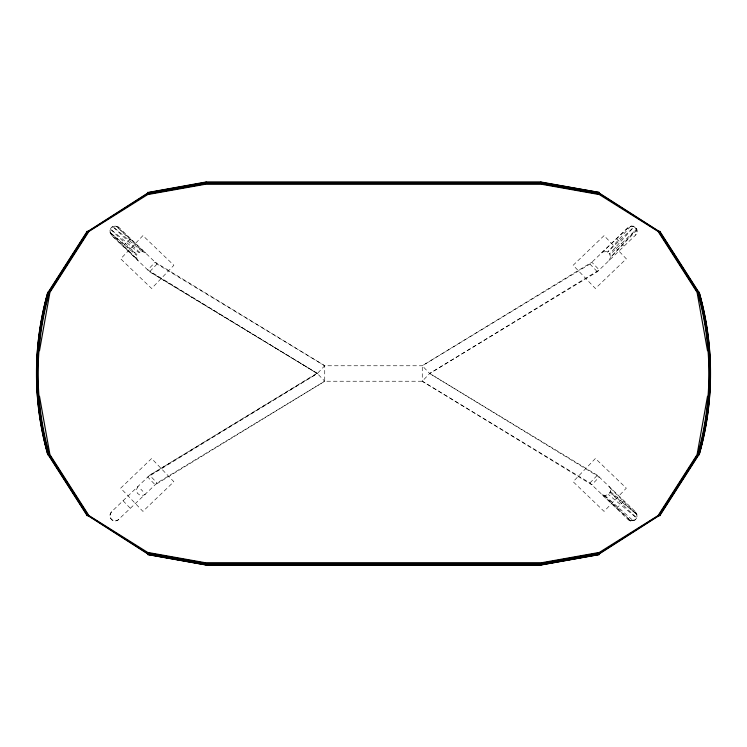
<?xml version="1.0" encoding="UTF-8"?>
<svg xmlns="http://www.w3.org/2000/svg" width="747" height="747" viewBox="0 0 747 747"><rect width="100%" height="100%" fill="white"/><g stroke="black" fill="none" stroke-linecap="round" stroke-linejoin="round"><path stroke-width="0.56" stroke-dasharray="3.73 2.8" d="M601.503 252.934L628.106 227.424L631.448 225.93L635.034 226.967L637.023 229.945L636.631 233.643L635.52 235.165L597.348 271.759L429.674 373.5L422.26 381.231L324.74 381.231L157.066 482.973L117.335 520.622L113.619 520.864L110.733 518.735L109.846 515.122L111.48 511.835L149.652 475.241L317.027 373.192L324.74 381.231L155.171 484.794L147.757 477.062L317.326 373.5L324.74 365.769L422.26 365.769L589.934 264.027L629.665 226.378L633.381 226.136L636.276 228.255L637.154 231.878L635.52 235.165M138.083 486.334L136.449 489.612L137.327 493.235L140.221 495.354L143.928 495.121L145.497 494.066M608.917 260.666L610.551 257.388L636.537 229.217L609.888 254.652M138.083 260.666L136.962 259.144L136.57 255.446L137.056 254.727L110.509 229.152L111.966 226.967L115.552 225.93L118.894 227.424L157.066 264.027L324.74 365.769L324.74 381.231M604.09 495.224L630.617 520.687L601.503 494.066L604.846 495.56L608.432 494.533L610.43 491.554L610.028 487.856L608.917 486.334M111.48 511.835L110.369 513.357L109.977 517.055L111.966 520.033L115.552 521.07L118.894 519.576M630.692 226.266L607.488 252.159L634.147 226.705L636.491 229.152M637.023 229.945L610.551 257.388L609.673 253.765L634.147 226.705M123.05 246.258L130.473 238.526M157.066 264.027L149.652 271.759L111.48 235.165L110.369 233.643L109.977 229.945L110.509 229.152L138.569 252.467L142.154 251.44L145.497 252.934L116.383 226.313L142.91 251.776M589.934 482.973L597.348 475.241L635.52 511.835L636.631 513.357L637.023 517.055L635.034 520.033L631.448 521.07L628.106 519.576L589.934 482.973L422.26 381.231L422.26 365.769L591.829 262.206L599.243 269.938L429.674 373.5L422.26 365.769M616.527 508.474L623.95 500.742M628.106 519.576L629.665 520.622L633.381 520.864L636.276 518.745L637.154 515.122L635.52 511.835M324.74 365.769L155.171 262.206L147.757 269.938L317.326 373.5L149.652 475.241L157.066 482.973M633.755 520.033L630.188 521.079L628.395 520.622M603.072 251.879L606.779 251.646L609.673 253.765M597.348 475.241L429.674 373.5L599.243 477.062L591.829 484.794L422.26 381.231M317.027 373.192L149.652 271.759L317.326 373.5M118.894 227.424L117.335 226.378L113.619 226.136L110.724 228.255L109.846 231.878L111.48 235.165L136.962 259.144L110.22 232.625L137.056 254.727M610.028 487.856L636.78 514.375L609.944 492.273L636.491 517.848L608.432 494.533M142.154 251.44L112.918 226.658L139.446 252.215M610.43 491.554L636.78 514.375M110.22 232.625L136.57 255.446M604.846 495.56L633.381 520.864M616.527 238.526L623.95 246.258M589.934 264.027L597.348 271.759M140.838 489.201L142.864 491.321M123.05 500.742L130.473 508.474M142.929 235.622L120.678 258.826L151.613 288.491L173.864 265.288L142.929 235.622M595.387 458.509L573.136 481.712L604.071 511.378L626.322 488.174L595.387 458.509M151.613 458.509L120.678 488.174L142.929 511.378L173.864 481.712L151.613 458.509M604.071 235.622L573.136 265.288L595.387 288.491L626.322 258.826L604.071 235.622"/><path stroke-width="1.12" d="M147.691 193.109L206.097 182.679L540.903 182.679L599.309 193.109L659.106 231.411L698.1 292.329A297.073 297.073 0 0 1 698.1 454.671L659.106 515.589L599.309 553.891L540.903 564.321L206.097 564.321L147.691 553.891L87.894 515.589L48.9 454.671A297.073 297.073 0 0 1 48.9 292.329L87.894 231.411L147.691 193.109L147.691 192.418L147.691 193.538L88.389 231.411L49.395 292.329A297.073 297.073 0 0 0 49.395 454.671L88.389 515.589L147.691 553.462L206.097 563.892L540.903 563.892L599.309 553.462L658.611 515.589L697.605 454.671A297.073 297.073 0 0 0 697.605 292.329L658.611 231.411L599.309 193.538L540.903 183.108L206.097 183.108L147.691 193.538M147.691 553.462L147.691 554.582L206.097 565.012L540.903 565.012L599.309 554.582L599.309 553.462M599.309 193.538L599.309 192.418L540.903 182.343L206.097 182.343L147.691 192.773M39.498 350.745L49.928 292.329L88.921 231.411L147.691 194.565L206.097 184.135L540.903 184.135L599.309 194.565L658.079 231.411L697.072 292.329L707.502 350.745M707.502 396.265L697.072 454.671L658.079 515.589L599.309 552.435L540.903 562.864L206.097 562.864L147.691 552.435L88.921 515.589L49.928 454.671L39.498 396.265M87.138 231.411L48.135 292.329A297.073 297.073 0 0 0 48.135 454.671L87.138 515.589M87.474 231.411L48.48 292.329A297.073 297.073 0 0 0 48.48 454.671L87.474 515.589M659.526 515.589L698.52 454.671A297.073 297.073 0 0 0 698.52 292.329L659.526 231.411M659.862 515.589L698.865 454.671A297.073 297.073 0 0 0 698.865 292.329L659.862 231.411M147.691 192.539L206.097 181.988M147.691 194.033L206.097 183.603L540.903 183.603L599.309 194.033M599.309 552.967L540.903 563.397L206.097 563.397L147.691 552.967M599.309 554.227L540.903 564.657L206.097 564.657L147.691 554.227M599.309 554.461L540.903 564.891L206.097 564.891L147.691 554.461M699.22 454.671L699.099 454.671A297.073 297.073 0 0 0 699.099 292.329L699.22 292.329A297.073 297.073 0 0 1 699.22 454.671L698.1 454.671M206.097 182.109L540.903 182.109M88.389 231.411L86.895 231.411M658.611 231.411L660.105 231.411M48.9 454.671L47.78 454.671A297.073 297.073 0 0 1 47.78 292.329L48.9 292.329M698.1 292.329L699.22 292.329M86.773 515.589L88.389 515.589M658.611 515.589L660.227 515.589M47.78 292.329L47.901 292.329A297.073 297.073 0 0 0 47.901 454.671M540.903 181.988L599.309 192.539"/></g></svg>
